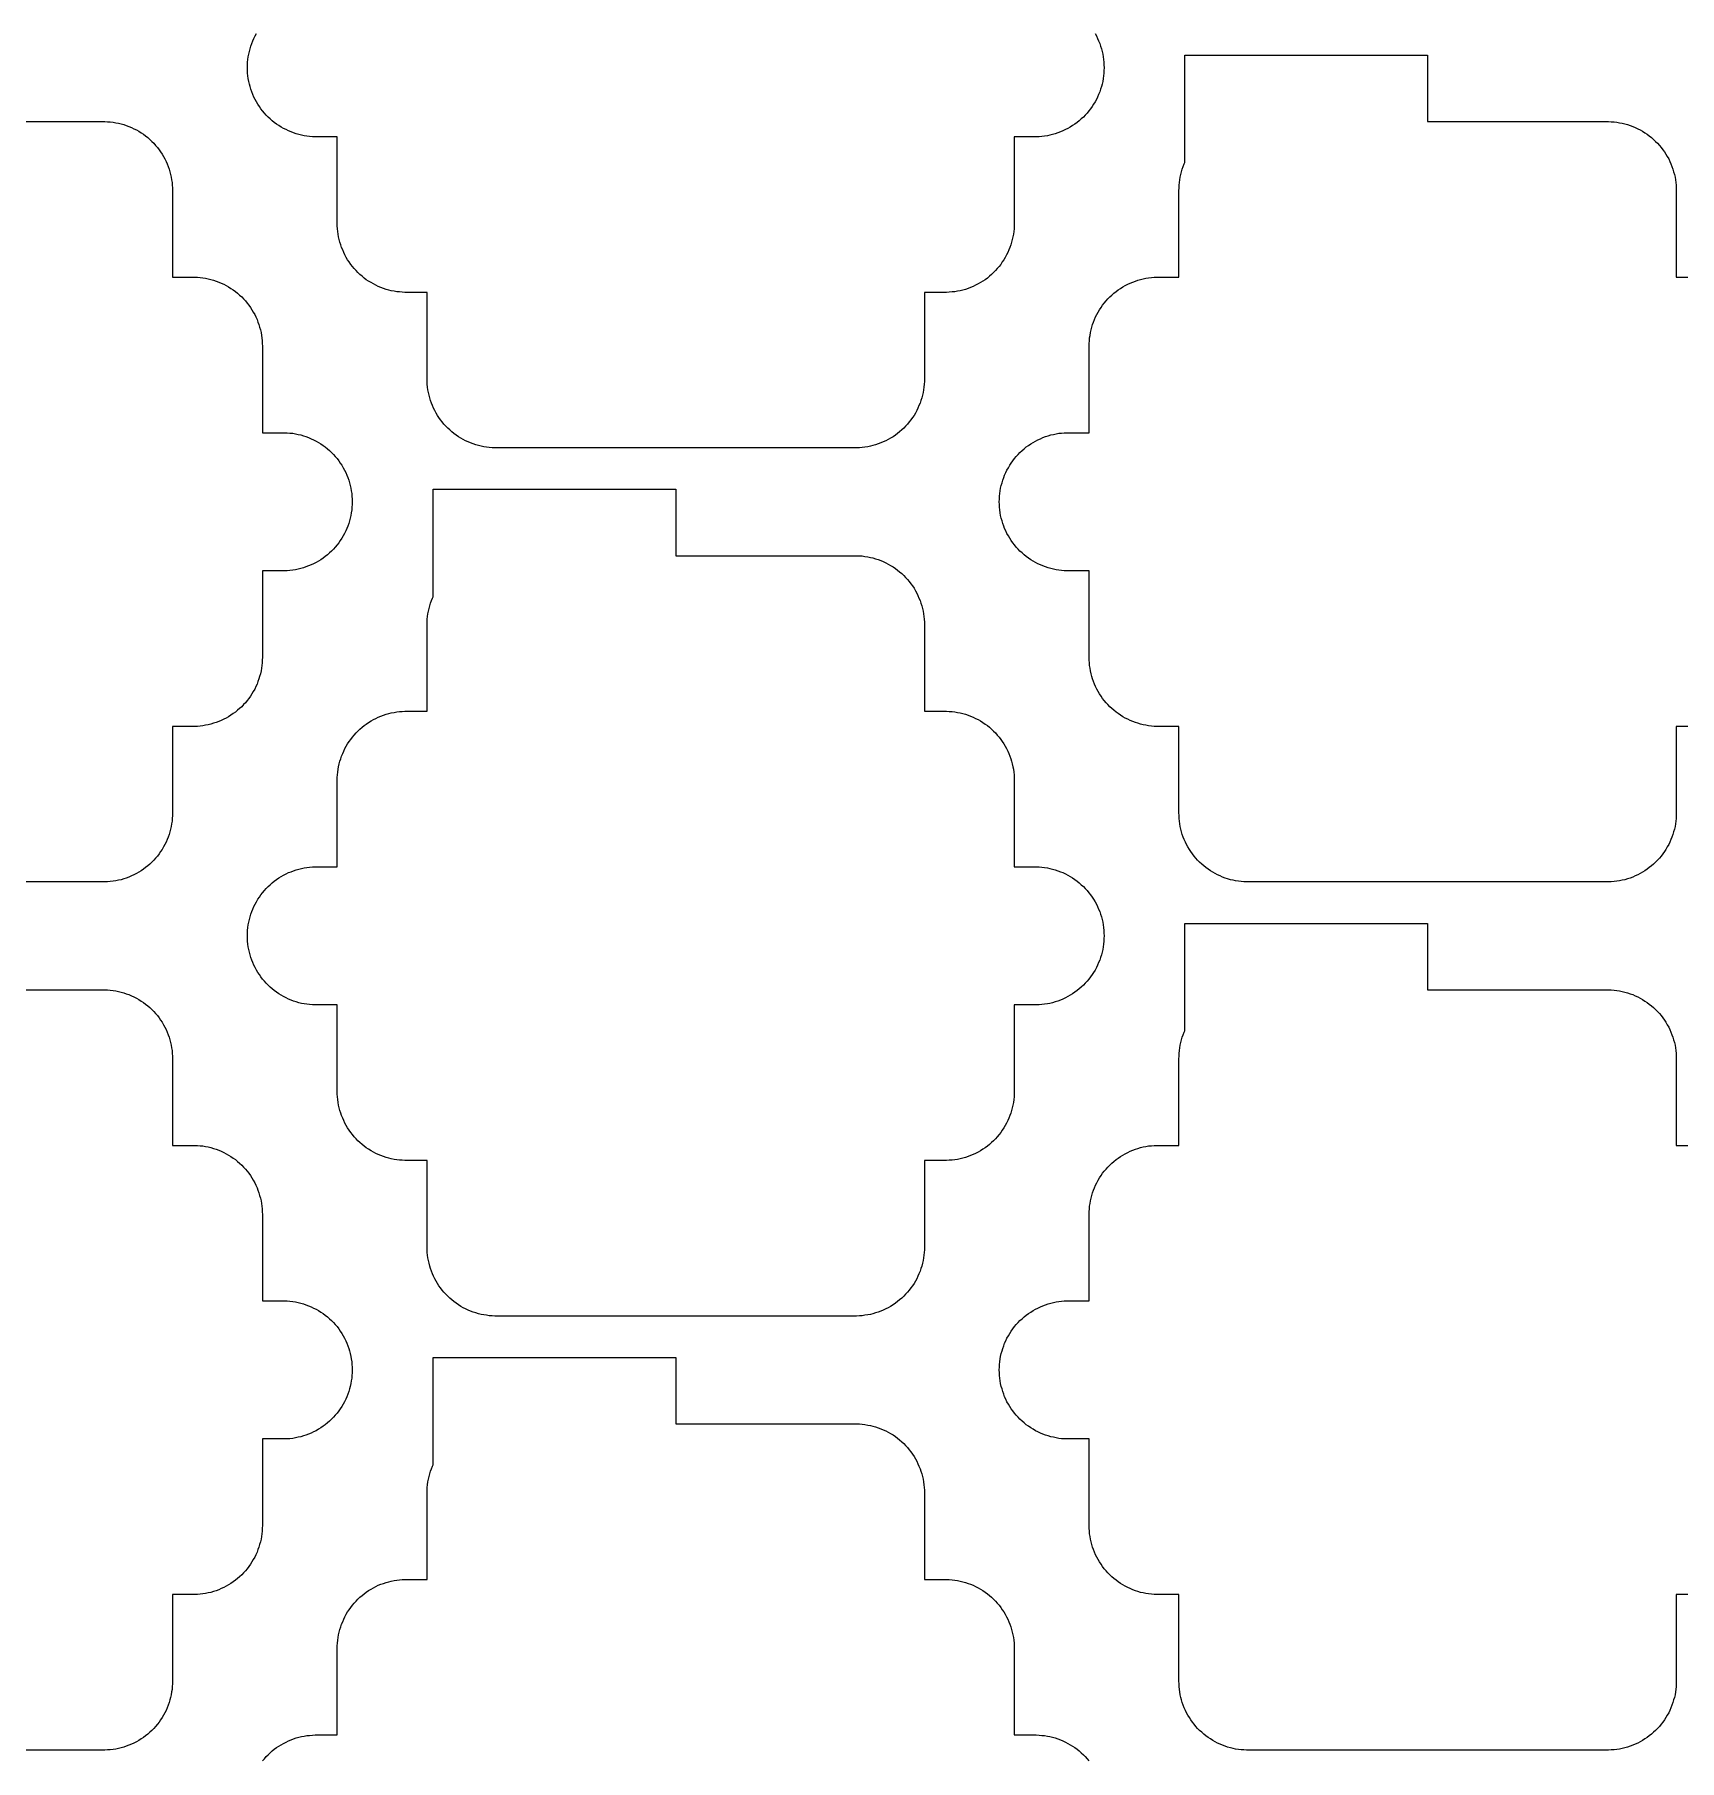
# Model space of a CAD drawing. Extents: x -49 to 54, y -38 to 38.
# Drawn here: x 14.41 to 26.31, y 5.03 to 17.52 of the extents above; entities that cross this region are included whole.
import ezdxf

# ---------------------------------------------------------------- set-up
doc = ezdxf.new("R2010")
doc.units = 0
doc.layers.add('CONDUCTIVE_LAYER_BACK_LAYER', color=2, linetype='CONTINUOUS')

msp = doc.modelspace()

# ---------------------------------------------------------------- linework, layer by layer
at = {"layer": 'CONDUCTIVE_LAYER_BACK_LAYER'}
for points in [[(22.081, 17.527), (22.091, 17.51), (22.099, 17.492), (22.107, 17.474), (22.115, 17.455), (22.121, 17.437), (22.127, 17.418), (22.132, 17.398), (22.137, 17.379), (22.14, 17.359), (22.143, 17.34), (22.145, 17.32), (22.146, 17.3), (22.147, 17.28), (22.146, 17.26), (22.145, 17.24), (22.143, 17.221), (22.14, 17.201), (22.137, 17.181), (22.132, 17.162), (22.127, 17.143), (22.121, 17.124), (22.115, 17.105), (22.107, 17.087), (22.099, 17.068), (22.091, 17.051), (22.081, 17.033), (22.071, 17.016), (22.06, 16.999), (22.049, 16.983), (22.037, 16.967), (22.024, 16.952), (22.01, 16.937), (21.997, 16.923), (21.982, 16.91), (21.967, 16.896), (21.952, 16.884), (21.936, 16.872), (21.919, 16.861), (21.902, 16.851), (21.885, 16.841), (21.867, 16.832), (21.849, 16.823), (21.831, 16.815), (21.812, 16.809), (21.793, 16.802), (21.774, 16.797), (21.755, 16.792), (21.736, 16.788), (21.716, 16.785), (21.696, 16.783), (21.676, 16.781), (21.656, 16.78), (21.497, 16.78), (21.497, 16.154), (21.496, 16.135), (21.495, 16.115), (21.493, 16.095), (21.49, 16.075), (21.487, 16.056), (21.482, 16.036), (21.477, 16.017), (21.471, 15.998), (21.465, 15.979), (21.457, 15.961), (21.449, 15.943), (21.441, 15.925), (21.431, 15.907), (21.421, 15.89), (21.41, 15.874), (21.399, 15.857), (21.387, 15.842), (21.374, 15.826), (21.36, 15.812), (21.347, 15.797), (21.332, 15.784), (21.317, 15.771), (21.302, 15.758), (21.286, 15.746), (21.269, 15.735), (21.252, 15.725), (21.235, 15.715), (21.217, 15.706), (21.199, 15.697), (21.181, 15.69), (21.162, 15.683), (21.143, 15.676), (21.124, 15.671), (21.105, 15.666), (21.086, 15.662), (21.066, 15.659), (21.046, 15.657), (21.026, 15.655), (21.006, 15.654), (20.847, 15.654), (20.847, 15.029), (20.846, 15.009), (20.845, 14.989), (20.843, 14.969), (20.84, 14.949), (20.837, 14.93), (20.832, 14.91), (20.827, 14.891), (20.821, 14.872), (20.815, 14.853), (20.807, 14.835), (20.799, 14.817), (20.791, 14.799), (20.781, 14.781), (20.771, 14.764), (20.76, 14.748), (20.749, 14.731), (20.737, 14.716), (20.724, 14.7), (20.71, 14.686), (20.697, 14.672), (20.682, 14.658), (20.667, 14.645), (20.652, 14.632), (20.636, 14.621), (20.619, 14.609), (20.602, 14.599), (20.585, 14.589), (20.567, 14.58), (20.549, 14.572), (20.531, 14.564), (20.512, 14.557), (20.493, 14.551), (20.474, 14.545), (20.455, 14.54), (20.436, 14.537), (20.416, 14.533), (20.396, 14.531), (20.376, 14.529), (20.356, 14.529), (17.737, 14.529), (17.717, 14.529), (17.697, 14.531), (17.677, 14.533), (17.658, 14.537), (17.638, 14.54), (17.619, 14.545), (17.6, 14.551), (17.581, 14.557), (17.562, 14.564), (17.544, 14.572), (17.526, 14.58), (17.508, 14.589), (17.491, 14.599), (17.474, 14.609), (17.457, 14.621), (17.441, 14.632), (17.426, 14.645), (17.411, 14.658), (17.396, 14.672), (17.383, 14.686), (17.369, 14.7), (17.356, 14.716), (17.344, 14.731), (17.333, 14.748), (17.322, 14.764), (17.312, 14.781), (17.302, 14.799), (17.294, 14.817), (17.286, 14.835), (17.278, 14.853), (17.272, 14.872), (17.266, 14.891), (17.261, 14.91), (17.256, 14.93), (17.253, 14.949), (17.25, 14.969), (17.248, 14.989), (17.247, 15.009), (17.247, 15.029), (17.247, 15.654), (17.087, 15.654), (17.067, 15.655), (17.047, 15.657), (17.027, 15.659), (17.008, 15.662), (16.988, 15.666), (16.969, 15.671), (16.95, 15.676), (16.931, 15.683), (16.912, 15.69), (16.894, 15.697), (16.876, 15.706), (16.858, 15.715), (16.841, 15.725), (16.824, 15.735), (16.807, 15.746), (16.791, 15.758), (16.776, 15.771), (16.761, 15.784), (16.746, 15.797), (16.733, 15.812), (16.719, 15.826), (16.706, 15.842), (16.694, 15.857), (16.683, 15.874), (16.672, 15.89), (16.662, 15.907), (16.652, 15.925), (16.644, 15.943), (16.636, 15.961), (16.628, 15.979), (16.622, 15.998), (16.616, 16.017), (16.611, 16.036), (16.606, 16.056), (16.603, 16.075), (16.6, 16.095), (16.598, 16.115), (16.597, 16.135), (16.597, 16.154), (16.597, 16.78), (16.437, 16.78), (16.417, 16.781), (16.397, 16.783), (16.377, 16.785), (16.358, 16.788), (16.338, 16.792), (16.319, 16.797), (16.3, 16.802), (16.281, 16.809), (16.262, 16.815), (16.244, 16.823), (16.226, 16.832), (16.208, 16.841), (16.191, 16.851), (16.174, 16.861), (16.157, 16.872), (16.141, 16.884), (16.126, 16.896), (16.111, 16.91), (16.096, 16.923), (16.083, 16.937), (16.069, 16.952), (16.056, 16.967), (16.044, 16.983), (16.033, 16.999), (16.022, 17.016), (16.012, 17.033), (16.002, 17.051), (15.994, 17.068), (15.986, 17.087), (15.978, 17.105), (15.972, 17.124), (15.966, 17.143), (15.961, 17.162), (15.956, 17.181), (15.953, 17.201), (15.95, 17.221), (15.948, 17.24), (15.947, 17.26), (15.947, 17.28), (15.947, 17.3), (15.948, 17.32), (15.95, 17.34), (15.953, 17.359), (15.956, 17.379), (15.961, 17.398), (15.966, 17.418), (15.972, 17.437), (15.978, 17.455), (15.986, 17.474), (15.994, 17.492), (16.002, 17.51), (16.012, 17.527)], [(26.448, 12.513), (26.288, 12.513), (26.288, 11.887), (26.288, 11.867), (26.287, 11.847), (26.285, 11.827), (26.282, 11.807), (26.279, 11.788), (26.274, 11.769), (26.269, 11.749), (26.263, 11.73), (26.257, 11.712), (26.249, 11.693), (26.241, 11.675), (26.233, 11.657), (26.223, 11.64), (26.213, 11.622), (26.202, 11.606), (26.191, 11.59), (26.178, 11.574), (26.166, 11.559), (26.152, 11.544), (26.138, 11.53), (26.124, 11.516), (26.109, 11.503), (26.093, 11.491), (26.077, 11.479), (26.061, 11.468), (26.044, 11.457), (26.027, 11.447), (26.009, 11.438), (25.991, 11.43), (25.973, 11.422), (25.954, 11.415), (25.935, 11.409), (25.916, 11.403), (25.897, 11.399), (25.877, 11.395), (25.858, 11.392), (25.838, 11.389), (25.818, 11.388), (25.798, 11.387), (23.178, 11.387), (23.159, 11.388), (23.139, 11.389), (23.119, 11.392), (23.099, 11.395), (23.08, 11.399), (23.061, 11.403), (23.041, 11.409), (23.023, 11.415), (23.004, 11.422), (22.986, 11.43), (22.968, 11.438), (22.95, 11.447), (22.933, 11.457), (22.916, 11.468), (22.899, 11.479), (22.883, 11.491), (22.868, 11.503), (22.853, 11.516), (22.838, 11.53), (22.824, 11.544), (22.811, 11.559), (22.798, 11.574), (22.786, 11.59), (22.775, 11.606), (22.764, 11.622), (22.754, 11.64), (22.744, 11.657), (22.735, 11.675), (22.727, 11.693), (22.72, 11.712), (22.713, 11.73), (22.708, 11.749), (22.703, 11.769), (22.698, 11.788), (22.695, 11.807), (22.692, 11.827), (22.69, 11.847), (22.689, 11.867), (22.688, 11.887), (22.688, 12.513), (22.528, 12.513), (22.509, 12.513), (22.489, 12.515), (22.469, 12.517), (22.449, 12.521), (22.43, 12.524), (22.411, 12.529), (22.391, 12.535), (22.373, 12.541), (22.354, 12.548), (22.336, 12.555), (22.318, 12.564), (22.3, 12.573), (22.283, 12.583), (22.266, 12.593), (22.249, 12.605), (22.233, 12.616), (22.218, 12.629), (22.203, 12.642), (22.188, 12.655), (22.174, 12.67), (22.161, 12.684), (22.148, 12.7), (22.136, 12.715), (22.125, 12.732), (22.114, 12.748), (22.104, 12.765), (22.094, 12.783), (22.085, 12.801), (22.077, 12.819), (22.07, 12.837), (22.063, 12.856), (22.058, 12.875), (22.053, 12.894), (22.048, 12.914), (22.045, 12.933), (22.042, 12.953), (22.04, 12.973), (22.039, 12.993), (22.038, 13.013), (22.038, 13.638), (21.878, 13.638), (21.859, 13.639), (21.839, 13.641), (21.819, 13.643), (21.799, 13.646), (21.78, 13.65), (21.761, 13.655), (21.741, 13.66), (21.723, 13.667), (21.704, 13.674), (21.686, 13.681), (21.668, 13.69), (21.65, 13.699), (21.633, 13.709), (21.616, 13.719), (21.599, 13.73), (21.583, 13.742), (21.568, 13.755), (21.553, 13.768), (21.538, 13.781), (21.524, 13.796), (21.511, 13.81), (21.498, 13.826), (21.486, 13.841), (21.475, 13.857), (21.464, 13.874), (21.454, 13.891), (21.444, 13.909), (21.435, 13.927), (21.427, 13.945), (21.42, 13.963), (21.413, 13.982), (21.408, 14.001), (21.403, 14.02), (21.398, 14.04), (21.395, 14.059), (21.392, 14.079), (21.39, 14.099), (21.389, 14.118), (21.388, 14.138), (21.389, 14.158), (21.39, 14.178), (21.392, 14.198), (21.395, 14.218), (21.398, 14.237), (21.403, 14.257), (21.408, 14.276), (21.413, 14.295), (21.42, 14.314), (21.427, 14.332), (21.435, 14.35), (21.444, 14.368), (21.454, 14.385), (21.464, 14.403), (21.475, 14.419), (21.486, 14.435), (21.498, 14.451), (21.511, 14.466), (21.524, 14.481), (21.538, 14.495), (21.553, 14.509), (21.568, 14.522), (21.583, 14.535), (21.599, 14.546), (21.616, 14.558), (21.633, 14.568), (21.65, 14.578), (21.668, 14.587), (21.686, 14.595), (21.704, 14.603), (21.723, 14.61), (21.741, 14.616), (21.761, 14.622), (21.78, 14.626), (21.799, 14.63), (21.819, 14.634), (21.839, 14.636), (21.859, 14.637), (21.878, 14.638), (22.038, 14.638), (22.038, 15.264), (22.039, 15.284), (22.04, 15.304), (22.042, 15.324), (22.045, 15.343), (22.048, 15.363), (22.053, 15.382), (22.058, 15.402), (22.063, 15.421), (22.07, 15.439), (22.077, 15.458), (22.085, 15.476), (22.094, 15.494), (22.104, 15.511), (22.114, 15.528), (22.125, 15.545), (22.136, 15.561), (22.148, 15.577), (22.161, 15.592), (22.174, 15.607), (22.188, 15.621), (22.203, 15.635), (22.218, 15.648), (22.233, 15.66), (22.249, 15.672), (22.266, 15.683), (22.283, 15.694), (22.3, 15.704), (22.318, 15.713), (22.336, 15.721), (22.354, 15.729), (22.373, 15.736), (22.391, 15.742), (22.411, 15.748), (22.43, 15.752), (22.449, 15.756), (22.469, 15.759), (22.489, 15.762), (22.509, 15.763), (22.528, 15.764), (22.688, 15.764), (22.688, 16.39), (22.689, 16.41), (22.69, 16.43), (22.692, 16.45), (22.695, 16.469), (22.698, 16.489), (22.703, 16.508), (22.708, 16.527), (22.713, 16.546), (22.72, 16.565), (22.727, 16.584), (22.731, 16.593), (22.731, 17.37), (24.488, 17.37), (24.488, 16.89), (25.798, 16.89), (25.818, 16.889), (25.838, 16.888), (25.858, 16.885), (25.877, 16.882), (25.897, 16.878), (25.916, 16.873), (25.935, 16.868), (25.954, 16.862), (25.973, 16.855), (25.991, 16.847), (26.009, 16.839), (26.027, 16.83), (26.044, 16.82), (26.061, 16.809), (26.077, 16.798), (26.093, 16.786), (26.109, 16.774), (26.124, 16.761), (26.138, 16.747), (26.152, 16.733), (26.166, 16.718), (26.178, 16.703), (26.191, 16.687), (26.202, 16.671), (26.213, 16.654), (26.223, 16.637), (26.233, 16.62), (26.241, 16.602), (26.249, 16.584), (26.257, 16.565), (26.263, 16.546), (26.269, 16.527), (26.274, 16.508), (26.279, 16.489), (26.282, 16.469), (26.285, 16.45), (26.287, 16.43), (26.288, 16.41), (26.288, 16.39), (26.288, 15.764), (26.448, 15.764)], [(13.605, 16.89), (14.915, 16.89), (14.934, 16.889), (14.954, 16.888), (14.974, 16.885), (14.994, 16.882), (15.013, 16.878), (15.032, 16.873), (15.052, 16.868), (15.07, 16.862), (15.089, 16.855), (15.107, 16.847), (15.125, 16.839), (15.143, 16.83), (15.16, 16.82), (15.177, 16.809), (15.194, 16.798), (15.21, 16.786), (15.225, 16.774), (15.24, 16.761), (15.255, 16.747), (15.269, 16.733), (15.282, 16.718), (15.295, 16.703), (15.307, 16.687), (15.318, 16.671), (15.329, 16.654), (15.339, 16.637), (15.349, 16.62), (15.358, 16.602), (15.366, 16.584), (15.373, 16.565), (15.38, 16.546), (15.385, 16.527), (15.39, 16.508), (15.395, 16.489), (15.398, 16.469), (15.401, 16.45), (15.403, 16.43), (15.404, 16.41), (15.405, 16.39), (15.405, 15.764), (15.565, 15.764), (15.584, 15.763), (15.604, 15.762), (15.624, 15.759), (15.644, 15.756), (15.663, 15.752), (15.682, 15.748), (15.702, 15.742), (15.72, 15.736), (15.739, 15.729), (15.757, 15.721), (15.775, 15.713), (15.793, 15.704), (15.81, 15.694), (15.827, 15.683), (15.844, 15.672), (15.86, 15.66), (15.875, 15.648), (15.89, 15.635), (15.905, 15.621), (15.919, 15.607), (15.932, 15.592), (15.945, 15.577), (15.957, 15.561), (15.968, 15.545), (15.979, 15.528), (15.989, 15.511), (15.999, 15.494), (16.008, 15.476), (16.016, 15.458), (16.023, 15.439), (16.03, 15.421), (16.035, 15.402), (16.04, 15.382), (16.045, 15.363), (16.048, 15.343), (16.051, 15.324), (16.053, 15.304), (16.054, 15.284), (16.055, 15.264), (16.055, 14.638), (16.215, 14.638), (16.234, 14.637), (16.254, 14.636), (16.274, 14.634), (16.294, 14.63), (16.313, 14.626), (16.332, 14.622), (16.352, 14.616), (16.37, 14.61), (16.389, 14.603), (16.407, 14.595), (16.425, 14.587), (16.443, 14.578), (16.46, 14.568), (16.477, 14.558), (16.494, 14.546), (16.51, 14.535), (16.525, 14.522), (16.54, 14.509), (16.555, 14.495), (16.569, 14.481), (16.582, 14.466), (16.595, 14.451), (16.607, 14.435), (16.618, 14.419), (16.629, 14.403), (16.639, 14.385), (16.649, 14.368), (16.658, 14.35), (16.666, 14.332), (16.673, 14.314), (16.68, 14.295), (16.685, 14.276), (16.69, 14.257), (16.695, 14.237), (16.698, 14.218), (16.701, 14.198), (16.703, 14.178), (16.704, 14.158), (16.705, 14.138), (16.704, 14.118), (16.703, 14.099), (16.701, 14.079), (16.698, 14.059), (16.695, 14.04), (16.69, 14.02), (16.685, 14.001), (16.68, 13.982), (16.673, 13.963), (16.666, 13.945), (16.658, 13.927), (16.649, 13.909), (16.639, 13.891), (16.629, 13.874), (16.618, 13.857), (16.607, 13.841), (16.595, 13.826), (16.582, 13.81), (16.569, 13.796), (16.555, 13.781), (16.54, 13.768), (16.525, 13.755), (16.51, 13.742), (16.494, 13.73), (16.477, 13.719), (16.46, 13.709), (16.443, 13.699), (16.425, 13.69), (16.407, 13.681), (16.389, 13.674), (16.37, 13.667), (16.352, 13.66), (16.332, 13.655), (16.313, 13.65), (16.294, 13.646), (16.274, 13.643), (16.254, 13.641), (16.234, 13.639), (16.215, 13.638), (16.055, 13.638), (16.055, 13.013), (16.054, 12.993), (16.053, 12.973), (16.051, 12.953), (16.048, 12.933), (16.045, 12.914), (16.04, 12.894), (16.035, 12.875), (16.03, 12.856), (16.023, 12.837), (16.016, 12.819), (16.008, 12.801), (15.999, 12.783), (15.989, 12.765), (15.979, 12.748), (15.968, 12.732), (15.957, 12.715), (15.945, 12.7), (15.932, 12.684), (15.919, 12.67), (15.905, 12.655), (15.89, 12.642), (15.875, 12.629), (15.86, 12.616), (15.844, 12.605), (15.827, 12.593), (15.81, 12.583), (15.793, 12.573), (15.775, 12.564), (15.757, 12.555), (15.739, 12.548), (15.72, 12.541), (15.702, 12.535), (15.682, 12.529), (15.663, 12.524), (15.644, 12.521), (15.624, 12.517), (15.604, 12.515), (15.584, 12.513), (15.565, 12.513), (15.405, 12.513), (15.405, 11.887), (15.404, 11.867), (15.403, 11.847), (15.401, 11.827), (15.398, 11.807), (15.395, 11.788), (15.39, 11.769), (15.385, 11.749), (15.38, 11.73), (15.373, 11.712), (15.366, 11.693), (15.358, 11.675), (15.349, 11.657), (15.339, 11.64), (15.329, 11.622), (15.318, 11.606), (15.307, 11.59), (15.295, 11.574), (15.282, 11.559), (15.269, 11.544), (15.255, 11.53), (15.24, 11.516), (15.225, 11.503), (15.21, 11.491), (15.194, 11.479), (15.177, 11.468), (15.16, 11.457), (15.143, 11.447), (15.125, 11.438), (15.107, 11.43), (15.089, 11.422), (15.07, 11.415), (15.052, 11.409), (15.032, 11.403), (15.013, 11.399), (14.994, 11.395), (14.974, 11.392), (14.954, 11.389), (14.934, 11.388), (14.915, 11.387), (12.295, 11.387)], [(26.448, 6.229), (26.288, 6.229), (26.288, 5.603), (26.288, 5.583), (26.287, 5.563), (26.285, 5.543), (26.282, 5.524), (26.279, 5.504), (26.274, 5.485), (26.269, 5.466), (26.263, 5.447), (26.257, 5.428), (26.249, 5.409), (26.241, 5.391), (26.233, 5.373), (26.223, 5.356), (26.213, 5.339), (26.202, 5.322), (26.191, 5.306), (26.178, 5.29), (26.166, 5.275), (26.152, 5.26), (26.138, 5.246), (26.124, 5.232), (26.109, 5.219), (26.093, 5.207), (26.077, 5.195), (26.061, 5.184), (26.044, 5.173), (26.027, 5.163), (26.009, 5.154), (25.991, 5.146), (25.973, 5.138), (25.954, 5.131), (25.935, 5.125), (25.916, 5.12), (25.897, 5.115), (25.877, 5.111), (25.858, 5.108), (25.838, 5.105), (25.818, 5.104), (25.798, 5.103), (23.178, 5.103), (23.159, 5.104), (23.139, 5.105), (23.119, 5.108), (23.099, 5.111), (23.08, 5.115), (23.061, 5.12), (23.041, 5.125), (23.023, 5.131), (23.004, 5.138), (22.986, 5.146), (22.968, 5.154), (22.95, 5.163), (22.933, 5.173), (22.916, 5.184), (22.899, 5.195), (22.883, 5.207), (22.868, 5.219), (22.853, 5.232), (22.838, 5.246), (22.824, 5.26), (22.811, 5.275), (22.798, 5.29), (22.786, 5.306), (22.775, 5.322), (22.764, 5.339), (22.754, 5.356), (22.744, 5.373), (22.735, 5.391), (22.727, 5.409), (22.72, 5.428), (22.713, 5.447), (22.708, 5.466), (22.703, 5.485), (22.698, 5.504), (22.695, 5.524), (22.692, 5.543), (22.69, 5.563), (22.689, 5.583), (22.688, 5.603), (22.688, 6.229), (22.528, 6.229), (22.509, 6.23), (22.489, 6.231), (22.469, 6.234), (22.449, 6.237), (22.43, 6.241), (22.411, 6.245), (22.391, 6.251), (22.373, 6.257), (22.354, 6.264), (22.336, 6.272), (22.318, 6.28), (22.3, 6.289), (22.283, 6.299), (22.266, 6.31), (22.249, 6.321), (22.233, 6.333), (22.218, 6.345), (22.203, 6.358), (22.188, 6.372), (22.174, 6.386), (22.161, 6.401), (22.148, 6.416), (22.136, 6.432), (22.125, 6.448), (22.114, 6.465), (22.104, 6.482), (22.094, 6.499), (22.085, 6.517), (22.077, 6.535), (22.07, 6.554), (22.063, 6.572), (22.058, 6.591), (22.053, 6.611), (22.048, 6.63), (22.045, 6.65), (22.042, 6.669), (22.04, 6.689), (22.039, 6.709), (22.038, 6.729), (22.038, 7.355), (21.878, 7.355), (21.859, 7.356), (21.839, 7.357), (21.819, 7.359), (21.799, 7.363), (21.78, 7.367), (21.761, 7.371), (21.741, 7.377), (21.723, 7.383), (21.704, 7.39), (21.686, 7.398), (21.668, 7.406), (21.65, 7.415), (21.633, 7.425), (21.616, 7.435), (21.599, 7.447), (21.583, 7.458), (21.568, 7.471), (21.553, 7.484), (21.538, 7.498), (21.524, 7.512), (21.511, 7.527), (21.498, 7.542), (21.486, 7.558), (21.475, 7.574), (21.464, 7.59), (21.454, 7.608), (21.444, 7.625), (21.435, 7.643), (21.427, 7.661), (21.42, 7.679), (21.413, 7.698), (21.408, 7.717), (21.403, 7.736), (21.398, 7.756), (21.395, 7.775), (21.392, 7.795), (21.39, 7.815), (21.389, 7.835), (21.388, 7.855), (21.389, 7.875), (21.39, 7.894), (21.392, 7.914), (21.395, 7.934), (21.398, 7.953), (21.403, 7.973), (21.408, 7.992), (21.413, 8.011), (21.42, 8.03), (21.427, 8.048), (21.435, 8.066), (21.444, 8.084), (21.454, 8.102), (21.464, 8.119), (21.475, 8.136), (21.486, 8.152), (21.498, 8.168), (21.511, 8.183), (21.524, 8.197), (21.538, 8.212), (21.553, 8.225), (21.568, 8.238), (21.583, 8.251), (21.599, 8.263), (21.616, 8.274), (21.633, 8.284), (21.65, 8.294), (21.668, 8.303), (21.686, 8.312), (21.704, 8.319), (21.723, 8.326), (21.741, 8.333), (21.761, 8.338), (21.78, 8.343), (21.799, 8.347), (21.819, 8.35), (21.839, 8.352), (21.859, 8.354), (21.878, 8.355), (22.038, 8.355), (22.038, 8.98), (22.039, 9), (22.04, 9.02), (22.042, 9.04), (22.045, 9.06), (22.048, 9.079), (22.053, 9.099), (22.058, 9.118), (22.063, 9.137), (22.07, 9.156), (22.077, 9.174), (22.085, 9.192), (22.094, 9.21), (22.104, 9.228), (22.114, 9.245), (22.125, 9.261), (22.136, 9.278), (22.148, 9.293), (22.161, 9.309), (22.174, 9.323), (22.188, 9.338), (22.203, 9.351), (22.218, 9.364), (22.233, 9.377), (22.249, 9.388), (22.266, 9.4), (22.283, 9.41), (22.3, 9.42), (22.318, 9.429), (22.336, 9.438), (22.354, 9.445), (22.373, 9.452), (22.391, 9.458), (22.411, 9.464), (22.43, 9.469), (22.449, 9.472), (22.469, 9.476), (22.489, 9.478), (22.509, 9.48), (22.528, 9.48), (22.688, 9.48), (22.688, 10.106), (22.689, 10.126), (22.69, 10.146), (22.692, 10.166), (22.695, 10.186), (22.698, 10.205), (22.703, 10.224), (22.708, 10.244), (22.713, 10.263), (22.72, 10.281), (22.727, 10.3), (22.731, 10.309), (22.731, 11.087), (24.488, 11.087), (24.488, 10.606), (25.798, 10.606), (25.818, 10.605), (25.838, 10.604), (25.858, 10.601), (25.877, 10.598), (25.897, 10.594), (25.916, 10.59), (25.935, 10.584), (25.954, 10.578), (25.973, 10.571), (25.991, 10.563), (26.009, 10.555), (26.027, 10.546), (26.044, 10.536), (26.061, 10.525), (26.077, 10.514), (26.093, 10.502), (26.109, 10.49), (26.124, 10.477), (26.138, 10.463), (26.152, 10.449), (26.166, 10.434), (26.178, 10.419), (26.191, 10.403), (26.202, 10.387), (26.213, 10.371), (26.223, 10.353), (26.233, 10.336), (26.241, 10.318), (26.249, 10.3), (26.257, 10.281), (26.263, 10.263), (26.269, 10.244), (26.274, 10.224), (26.279, 10.205), (26.282, 10.186), (26.285, 10.166), (26.287, 10.146), (26.288, 10.126), (26.288, 10.106), (26.288, 9.48), (26.448, 9.48)], [(13.605, 10.606), (14.915, 10.606), (14.934, 10.605), (14.954, 10.604), (14.974, 10.601), (14.994, 10.598), (15.013, 10.594), (15.032, 10.59), (15.052, 10.584), (15.07, 10.578), (15.089, 10.571), (15.107, 10.563), (15.125, 10.555), (15.143, 10.546), (15.16, 10.536), (15.177, 10.525), (15.194, 10.514), (15.21, 10.502), (15.225, 10.49), (15.24, 10.477), (15.255, 10.463), (15.269, 10.449), (15.282, 10.434), (15.295, 10.419), (15.307, 10.403), (15.318, 10.387), (15.329, 10.371), (15.339, 10.353), (15.349, 10.336), (15.358, 10.318), (15.366, 10.3), (15.373, 10.281), (15.38, 10.263), (15.385, 10.244), (15.39, 10.224), (15.395, 10.205), (15.398, 10.186), (15.401, 10.166), (15.403, 10.146), (15.404, 10.126), (15.405, 10.106), (15.405, 9.48), (15.565, 9.48), (15.584, 9.48), (15.604, 9.478), (15.624, 9.476), (15.644, 9.472), (15.663, 9.469), (15.682, 9.464), (15.702, 9.458), (15.72, 9.452), (15.739, 9.445), (15.757, 9.438), (15.775, 9.429), (15.793, 9.42), (15.81, 9.41), (15.827, 9.4), (15.844, 9.388), (15.86, 9.377), (15.875, 9.364), (15.89, 9.351), (15.905, 9.338), (15.919, 9.323), (15.932, 9.309), (15.945, 9.293), (15.957, 9.278), (15.968, 9.261), (15.979, 9.245), (15.989, 9.228), (15.999, 9.21), (16.008, 9.192), (16.016, 9.174), (16.023, 9.156), (16.03, 9.137), (16.035, 9.118), (16.04, 9.099), (16.045, 9.079), (16.048, 9.06), (16.051, 9.04), (16.053, 9.02), (16.054, 9), (16.055, 8.98), (16.055, 8.355), (16.215, 8.355), (16.234, 8.354), (16.254, 8.352), (16.274, 8.35), (16.294, 8.347), (16.313, 8.343), (16.332, 8.338), (16.352, 8.333), (16.37, 8.326), (16.389, 8.319), (16.407, 8.312), (16.425, 8.303), (16.443, 8.294), (16.46, 8.284), (16.477, 8.274), (16.494, 8.263), (16.51, 8.251), (16.525, 8.238), (16.54, 8.225), (16.555, 8.212), (16.569, 8.197), (16.582, 8.183), (16.595, 8.168), (16.607, 8.152), (16.618, 8.136), (16.629, 8.119), (16.639, 8.102), (16.649, 8.084), (16.658, 8.066), (16.666, 8.048), (16.673, 8.03), (16.68, 8.011), (16.685, 7.992), (16.69, 7.973), (16.695, 7.953), (16.698, 7.934), (16.701, 7.914), (16.703, 7.894), (16.704, 7.875), (16.705, 7.855), (16.704, 7.835), (16.703, 7.815), (16.701, 7.795), (16.698, 7.775), (16.695, 7.756), (16.69, 7.736), (16.685, 7.717), (16.68, 7.698), (16.673, 7.679), (16.666, 7.661), (16.658, 7.643), (16.649, 7.625), (16.639, 7.608), (16.629, 7.59), (16.618, 7.574), (16.607, 7.558), (16.595, 7.542), (16.582, 7.527), (16.569, 7.512), (16.555, 7.498), (16.54, 7.484), (16.525, 7.471), (16.51, 7.458), (16.494, 7.447), (16.477, 7.435), (16.46, 7.425), (16.443, 7.415), (16.425, 7.406), (16.407, 7.398), (16.389, 7.39), (16.37, 7.383), (16.352, 7.377), (16.332, 7.371), (16.313, 7.367), (16.294, 7.363), (16.274, 7.359), (16.254, 7.357), (16.234, 7.356), (16.215, 7.355), (16.055, 7.355), (16.055, 6.729), (16.054, 6.709), (16.053, 6.689), (16.051, 6.669), (16.048, 6.65), (16.045, 6.63), (16.04, 6.611), (16.035, 6.591), (16.03, 6.572), (16.023, 6.554), (16.016, 6.535), (16.008, 6.517), (15.999, 6.499), (15.989, 6.482), (15.979, 6.465), (15.968, 6.448), (15.957, 6.432), (15.945, 6.416), (15.932, 6.401), (15.919, 6.386), (15.905, 6.372), (15.89, 6.358), (15.875, 6.345), (15.86, 6.333), (15.844, 6.321), (15.827, 6.31), (15.81, 6.299), (15.793, 6.289), (15.775, 6.28), (15.757, 6.272), (15.739, 6.264), (15.72, 6.257), (15.702, 6.251), (15.682, 6.245), (15.663, 6.241), (15.644, 6.237), (15.624, 6.234), (15.604, 6.231), (15.584, 6.23), (15.565, 6.229), (15.405, 6.229), (15.405, 5.603), (15.404, 5.583), (15.403, 5.563), (15.401, 5.543), (15.398, 5.524), (15.395, 5.504), (15.39, 5.485), (15.385, 5.466), (15.38, 5.447), (15.373, 5.428), (15.366, 5.409), (15.358, 5.391), (15.349, 5.373), (15.339, 5.356), (15.329, 5.339), (15.318, 5.322), (15.307, 5.306), (15.295, 5.29), (15.282, 5.275), (15.269, 5.26), (15.255, 5.246), (15.24, 5.232), (15.225, 5.219), (15.21, 5.207), (15.194, 5.195), (15.177, 5.184), (15.16, 5.173), (15.143, 5.163), (15.125, 5.154), (15.107, 5.146), (15.089, 5.138), (15.07, 5.131), (15.052, 5.125), (15.032, 5.12), (15.013, 5.115), (14.994, 5.111), (14.974, 5.108), (14.954, 5.105), (14.934, 5.104), (14.915, 5.103), (12.295, 5.103)], [(16.056, 5.026), (16.069, 5.041), (16.083, 5.056), (16.096, 5.07), (16.111, 5.083), (16.126, 5.097), (16.141, 5.109), (16.157, 5.121), (16.174, 5.132), (16.191, 5.142), (16.208, 5.152), (16.226, 5.161), (16.244, 5.17), (16.262, 5.178), (16.281, 5.184), (16.3, 5.191), (16.319, 5.196), (16.338, 5.201), (16.358, 5.205), (16.377, 5.208), (16.397, 5.21), (16.417, 5.212), (16.437, 5.213), (16.597, 5.213), (16.597, 5.839), (16.597, 5.858), (16.598, 5.878), (16.6, 5.898), (16.603, 5.918), (16.606, 5.937), (16.611, 5.957), (16.616, 5.976), (16.622, 5.995), (16.628, 6.014), (16.636, 6.032), (16.644, 6.05), (16.652, 6.068), (16.662, 6.086), (16.672, 6.103), (16.683, 6.119), (16.694, 6.136), (16.706, 6.151), (16.719, 6.167), (16.733, 6.181), (16.746, 6.196), (16.761, 6.209), (16.776, 6.222), (16.791, 6.235), (16.807, 6.247), (16.824, 6.258), (16.841, 6.268), (16.858, 6.278), (16.876, 6.287), (16.894, 6.296), (16.912, 6.303), (16.931, 6.31), (16.95, 6.317), (16.969, 6.322), (16.988, 6.327), (17.008, 6.331), (17.027, 6.334), (17.047, 6.336), (17.067, 6.338), (17.087, 6.339), (17.247, 6.339), (17.247, 6.964), (17.247, 6.984), (17.248, 7.004), (17.25, 7.024), (17.253, 7.044), (17.256, 7.063), (17.261, 7.083), (17.266, 7.102), (17.272, 7.121), (17.278, 7.14), (17.286, 7.158), (17.29, 7.167), (17.29, 7.945), (19.047, 7.945), (19.047, 7.464), (20.356, 7.464), (20.376, 7.464), (20.396, 7.462), (20.416, 7.46), (20.436, 7.456), (20.455, 7.453), (20.474, 7.448), (20.493, 7.442), (20.512, 7.436), (20.531, 7.429), (20.549, 7.421), (20.567, 7.413), (20.585, 7.404), (20.602, 7.394), (20.619, 7.384), (20.636, 7.372), (20.652, 7.361), (20.667, 7.348), (20.682, 7.335), (20.697, 7.322), (20.71, 7.307), (20.724, 7.293), (20.737, 7.277), (20.749, 7.262), (20.76, 7.245), (20.771, 7.229), (20.781, 7.212), (20.791, 7.194), (20.799, 7.176), (20.807, 7.158), (20.815, 7.14), (20.821, 7.121), (20.827, 7.102), (20.832, 7.083), (20.837, 7.063), (20.84, 7.044), (20.843, 7.024), (20.845, 7.004), (20.846, 6.984), (20.847, 6.964), (20.847, 6.339), (21.006, 6.339), (21.026, 6.338), (21.046, 6.336), (21.066, 6.334), (21.086, 6.331), (21.105, 6.327), (21.124, 6.322), (21.143, 6.317), (21.162, 6.31), (21.181, 6.303), (21.199, 6.296), (21.217, 6.287), (21.235, 6.278), (21.252, 6.268), (21.269, 6.258), (21.286, 6.247), (21.302, 6.235), (21.317, 6.222), (21.332, 6.209), (21.347, 6.196), (21.36, 6.181), (21.374, 6.167), (21.387, 6.151), (21.399, 6.136), (21.41, 6.119), (21.421, 6.103), (21.431, 6.086), (21.441, 6.068), (21.449, 6.05), (21.457, 6.032), (21.465, 6.014), (21.471, 5.995), (21.477, 5.976), (21.482, 5.957), (21.487, 5.937), (21.49, 5.918), (21.493, 5.898), (21.495, 5.878), (21.496, 5.858), (21.497, 5.839), (21.497, 5.213), (21.656, 5.213), (21.676, 5.212), (21.696, 5.21), (21.716, 5.208), (21.736, 5.205), (21.755, 5.201), (21.774, 5.196), (21.793, 5.191), (21.812, 5.184), (21.831, 5.178), (21.849, 5.17), (21.867, 5.161), (21.885, 5.152), (21.902, 5.142), (21.919, 5.132), (21.936, 5.121), (21.952, 5.109), (21.967, 5.097), (21.982, 5.083), (21.997, 5.07), (22.01, 5.056), (22.024, 5.041), (22.037, 5.026)]]:
    msp.add_lwpolyline(points, dxfattribs=at)
msp.add_lwpolyline([(20.847, 8.745), (20.846, 8.725), (20.845, 8.705), (20.843, 8.685), (20.84, 8.666), (20.837, 8.646), (20.832, 8.627), (20.827, 8.607), (20.821, 8.588), (20.815, 8.57), (20.807, 8.551), (20.799, 8.533), (20.791, 8.515), (20.781, 8.498), (20.771, 8.481), (20.76, 8.464), (20.749, 8.448), (20.737, 8.432), (20.724, 8.417), (20.71, 8.402), (20.697, 8.388), (20.682, 8.374), (20.667, 8.361), (20.652, 8.349), (20.636, 8.337), (20.619, 8.326), (20.602, 8.315), (20.585, 8.305), (20.567, 8.296), (20.549, 8.288), (20.531, 8.28), (20.512, 8.273), (20.493, 8.267), (20.474, 8.261), (20.455, 8.257), (20.436, 8.253), (20.416, 8.25), (20.396, 8.247), (20.376, 8.246), (20.356, 8.245), (17.737, 8.245), (17.717, 8.246), (17.697, 8.247), (17.677, 8.25), (17.658, 8.253), (17.638, 8.257), (17.619, 8.261), (17.6, 8.267), (17.581, 8.273), (17.562, 8.28), (17.544, 8.288), (17.526, 8.296), (17.508, 8.305), (17.491, 8.315), (17.474, 8.326), (17.457, 8.337), (17.441, 8.349), (17.426, 8.361), (17.411, 8.374), (17.396, 8.388), (17.383, 8.402), (17.369, 8.417), (17.356, 8.432), (17.344, 8.448), (17.333, 8.464), (17.322, 8.481), (17.312, 8.498), (17.302, 8.515), (17.294, 8.533), (17.286, 8.551), (17.278, 8.57), (17.272, 8.588), (17.266, 8.607), (17.261, 8.627), (17.256, 8.646), (17.253, 8.666), (17.25, 8.685), (17.248, 8.705), (17.247, 8.725), (17.247, 8.745), (17.247, 9.371), (17.087, 9.371), (17.067, 9.372), (17.047, 9.373), (17.027, 9.376), (17.008, 9.379), (16.988, 9.383), (16.969, 9.387), (16.95, 9.393), (16.931, 9.399), (16.912, 9.406), (16.894, 9.414), (16.876, 9.422), (16.858, 9.431), (16.841, 9.441), (16.824, 9.452), (16.807, 9.463), (16.791, 9.474), (16.776, 9.487), (16.761, 9.5), (16.746, 9.514), (16.733, 9.528), (16.719, 9.543), (16.706, 9.558), (16.694, 9.574), (16.683, 9.59), (16.672, 9.606), (16.662, 9.624), (16.652, 9.641), (16.644, 9.659), (16.636, 9.677), (16.628, 9.696), (16.622, 9.714), (16.616, 9.733), (16.611, 9.752), (16.606, 9.772), (16.603, 9.791), (16.6, 9.811), (16.598, 9.831), (16.597, 9.851), (16.597, 9.871), (16.597, 10.497), (16.437, 10.497), (16.417, 10.497), (16.397, 10.499), (16.377, 10.501), (16.358, 10.504), (16.338, 10.508), (16.319, 10.513), (16.3, 10.519), (16.281, 10.525), (16.262, 10.532), (16.244, 10.539), (16.226, 10.548), (16.208, 10.557), (16.191, 10.567), (16.174, 10.577), (16.157, 10.589), (16.141, 10.6), (16.126, 10.613), (16.111, 10.626), (16.096, 10.639), (16.083, 10.654), (16.069, 10.668), (16.056, 10.684), (16.044, 10.699), (16.033, 10.716), (16.022, 10.732), (16.012, 10.749), (16.002, 10.767), (15.994, 10.785), (15.986, 10.803), (15.978, 10.821), (15.972, 10.84), (15.966, 10.859), (15.961, 10.878), (15.956, 10.898), (15.953, 10.917), (15.95, 10.937), (15.948, 10.957), (15.947, 10.977), (15.947, 10.997), (15.947, 11.016), (15.948, 11.036), (15.95, 11.056), (15.953, 11.076), (15.956, 11.095), (15.961, 11.115), (15.966, 11.134), (15.972, 11.153), (15.978, 11.172), (15.986, 11.19), (15.994, 11.208), (16.002, 11.226), (16.012, 11.244), (16.022, 11.261), (16.033, 11.277), (16.044, 11.294), (16.056, 11.309), (16.069, 11.325), (16.083, 11.339), (16.096, 11.354), (16.111, 11.367), (16.126, 11.38), (16.141, 11.393), (16.157, 11.404), (16.174, 11.416), (16.191, 11.426), (16.208, 11.436), (16.226, 11.445), (16.244, 11.454), (16.262, 11.461), (16.281, 11.468), (16.3, 11.474), (16.319, 11.48), (16.338, 11.485), (16.358, 11.489), (16.377, 11.492), (16.397, 11.494), (16.417, 11.496), (16.437, 11.496), (16.597, 11.496), (16.597, 12.122), (16.597, 12.142), (16.598, 12.162), (16.6, 12.182), (16.603, 12.202), (16.606, 12.221), (16.611, 12.241), (16.616, 12.26), (16.622, 12.279), (16.628, 12.297), (16.636, 12.316), (16.644, 12.334), (16.652, 12.352), (16.662, 12.369), (16.672, 12.387), (16.683, 12.403), (16.694, 12.419), (16.706, 12.435), (16.719, 12.45), (16.733, 12.465), (16.746, 12.479), (16.761, 12.493), (16.776, 12.506), (16.791, 12.519), (16.807, 12.53), (16.824, 12.541), (16.841, 12.552), (16.858, 12.562), (16.876, 12.571), (16.894, 12.579), (16.912, 12.587), (16.931, 12.594), (16.95, 12.6), (16.969, 12.606), (16.988, 12.61), (17.008, 12.614), (17.027, 12.618), (17.047, 12.62), (17.067, 12.621), (17.087, 12.622), (17.247, 12.622), (17.247, 13.248), (17.247, 13.268), (17.248, 13.288), (17.25, 13.308), (17.253, 13.327), (17.256, 13.347), (17.261, 13.366), (17.266, 13.386), (17.272, 13.405), (17.278, 13.423), (17.286, 13.442), (17.29, 13.451), (17.29, 14.229), (19.047, 14.229), (19.047, 13.748), (20.356, 13.748), (20.376, 13.747), (20.396, 13.746), (20.416, 13.743), (20.436, 13.74), (20.455, 13.736), (20.474, 13.732), (20.493, 13.726), (20.512, 13.72), (20.531, 13.713), (20.549, 13.705), (20.567, 13.697), (20.585, 13.688), (20.602, 13.678), (20.619, 13.667), (20.636, 13.656), (20.652, 13.644), (20.667, 13.632), (20.682, 13.619), (20.697, 13.605), (20.71, 13.591), (20.724, 13.576), (20.737, 13.561), (20.749, 13.545), (20.76, 13.529), (20.771, 13.512), (20.781, 13.495), (20.791, 13.478), (20.799, 13.46), (20.807, 13.442), (20.815, 13.423), (20.821, 13.405), (20.827, 13.386), (20.832, 13.366), (20.837, 13.347), (20.84, 13.327), (20.843, 13.308), (20.845, 13.288), (20.846, 13.268), (20.847, 13.248), (20.847, 12.622), (21.006, 12.622), (21.026, 12.621), (21.046, 12.62), (21.066, 12.618), (21.086, 12.614), (21.105, 12.61), (21.124, 12.606), (21.143, 12.6), (21.162, 12.594), (21.181, 12.587), (21.199, 12.579), (21.217, 12.571), (21.235, 12.562), (21.252, 12.552), (21.269, 12.541), (21.286, 12.53), (21.302, 12.519), (21.317, 12.506), (21.332, 12.493), (21.347, 12.479), (21.36, 12.465), (21.374, 12.45), (21.387, 12.435), (21.399, 12.419), (21.41, 12.403), (21.421, 12.387), (21.431, 12.369), (21.441, 12.352), (21.449, 12.334), (21.457, 12.316), (21.465, 12.297), (21.471, 12.279), (21.477, 12.26), (21.482, 12.241), (21.487, 12.221), (21.49, 12.202), (21.493, 12.182), (21.495, 12.162), (21.496, 12.142), (21.497, 12.122), (21.497, 11.496), (21.656, 11.496), (21.676, 11.496), (21.696, 11.494), (21.716, 11.492), (21.736, 11.489), (21.755, 11.485), (21.774, 11.48), (21.793, 11.474), (21.812, 11.468), (21.831, 11.461), (21.849, 11.454), (21.867, 11.445), (21.885, 11.436), (21.902, 11.426), (21.919, 11.416), (21.936, 11.404), (21.952, 11.393), (21.967, 11.38), (21.982, 11.367), (21.997, 11.354), (22.01, 11.339), (22.024, 11.325), (22.037, 11.309), (22.049, 11.294), (22.06, 11.277), (22.071, 11.261), (22.081, 11.244), (22.091, 11.226), (22.099, 11.208), (22.107, 11.19), (22.115, 11.172), (22.121, 11.153), (22.127, 11.134), (22.132, 11.115), (22.137, 11.095), (22.14, 11.076), (22.143, 11.056), (22.145, 11.036), (22.146, 11.016), (22.147, 10.997), (22.146, 10.977), (22.145, 10.957), (22.143, 10.937), (22.14, 10.917), (22.137, 10.898), (22.132, 10.878), (22.127, 10.859), (22.121, 10.84), (22.115, 10.821), (22.107, 10.803), (22.099, 10.785), (22.091, 10.767), (22.081, 10.749), (22.071, 10.732), (22.06, 10.716), (22.049, 10.699), (22.037, 10.684), (22.024, 10.668), (22.01, 10.654), (21.997, 10.639), (21.982, 10.626), (21.967, 10.613), (21.952, 10.6), (21.936, 10.589), (21.919, 10.577), (21.902, 10.567), (21.885, 10.557), (21.867, 10.548), (21.849, 10.539), (21.831, 10.532), (21.812, 10.525), (21.793, 10.519), (21.774, 10.513), (21.755, 10.508), (21.736, 10.504), (21.716, 10.501), (21.696, 10.499), (21.676, 10.497), (21.656, 10.497), (21.497, 10.497), (21.497, 9.871), (21.496, 9.851), (21.495, 9.831), (21.493, 9.811), (21.49, 9.791), (21.487, 9.772), (21.482, 9.752), (21.477, 9.733), (21.471, 9.714), (21.465, 9.696), (21.457, 9.677), (21.449, 9.659), (21.441, 9.641), (21.431, 9.624), (21.421, 9.606), (21.41, 9.59), (21.399, 9.574), (21.387, 9.558), (21.374, 9.543), (21.36, 9.528), (21.347, 9.514), (21.332, 9.5), (21.317, 9.487), (21.302, 9.474), (21.286, 9.463), (21.269, 9.452), (21.252, 9.441), (21.235, 9.431), (21.217, 9.422), (21.199, 9.414), (21.181, 9.406), (21.162, 9.399), (21.143, 9.393), (21.124, 9.387), (21.105, 9.383), (21.086, 9.379), (21.066, 9.376), (21.046, 9.373), (21.026, 9.372), (21.006, 9.371), (20.847, 9.371)], close=True, dxfattribs=at)

doc.saveas('drawing.dxf')
